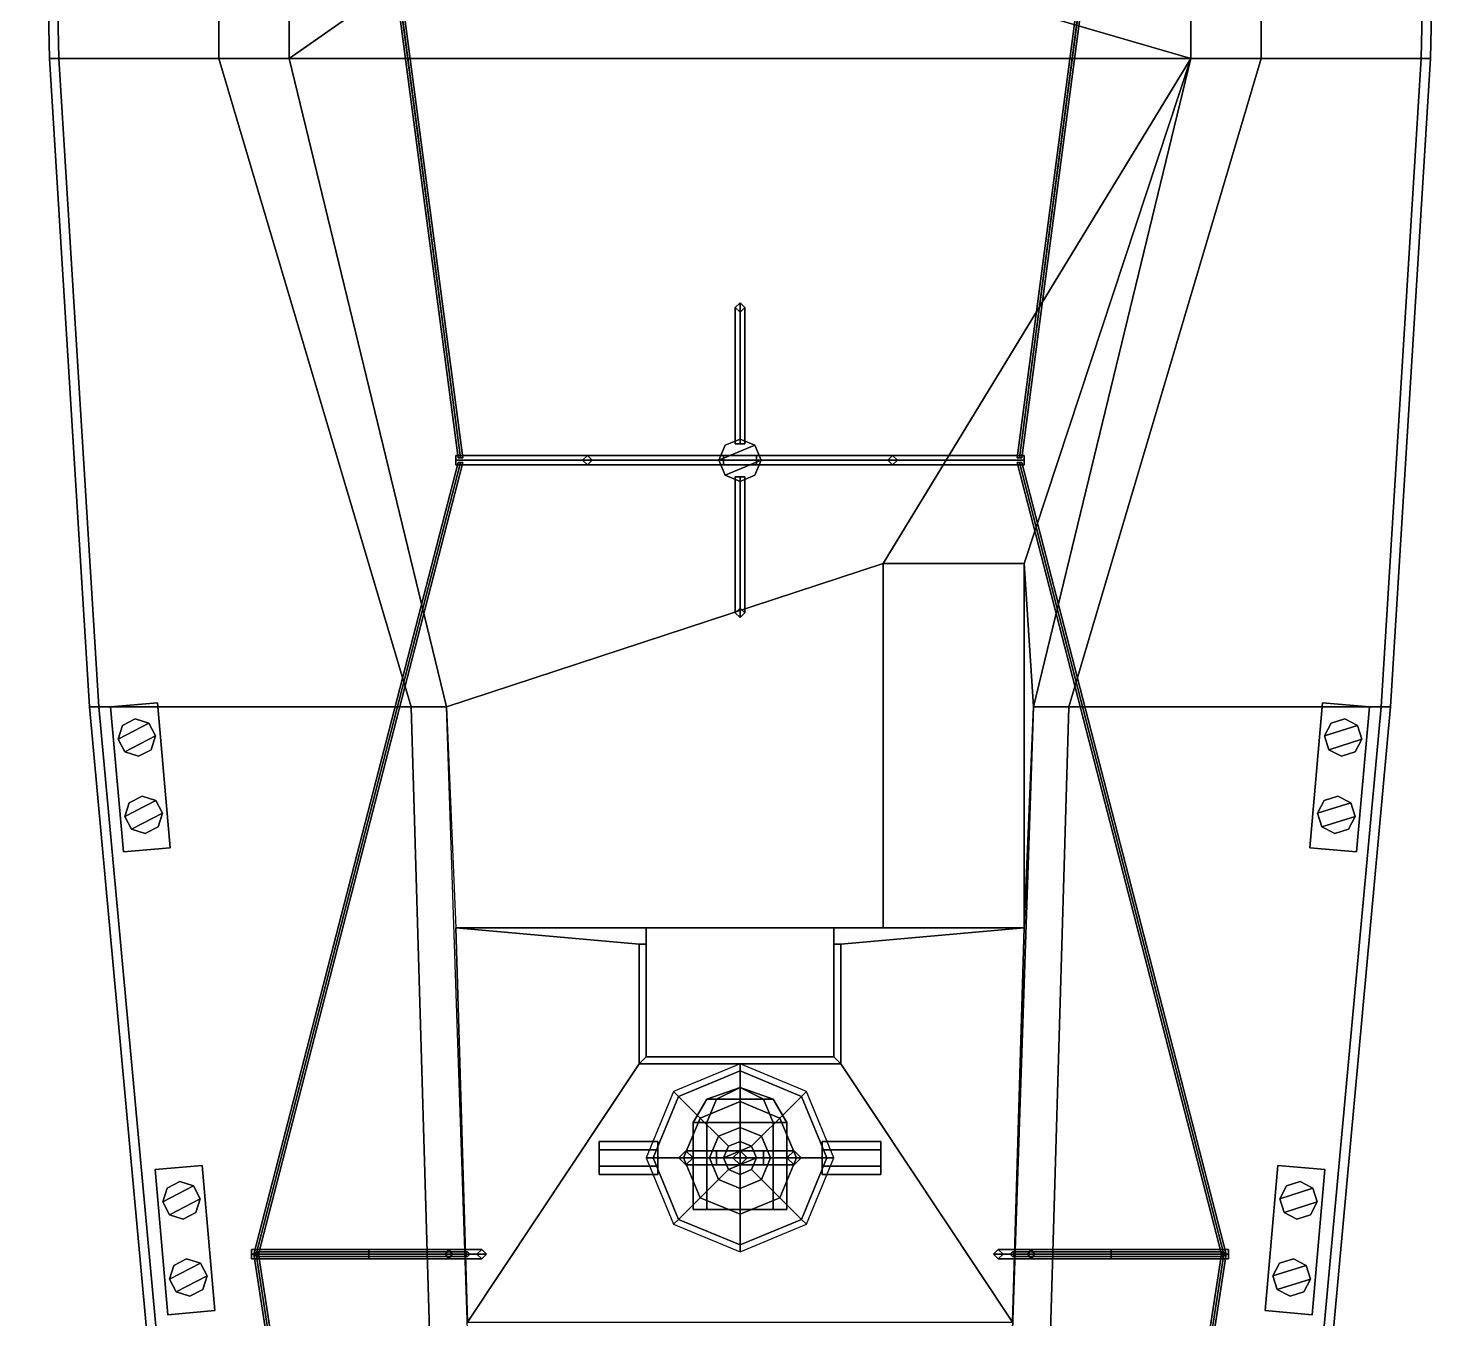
# Model space of a CAD drawing. Extents: x -3 to 3, y -23.4 to 23.2.
# Drawn here: x -3.03 to 3.03, y -9.49 to -4 of the extents above; entities that cross this region are included whole.
import ezdxf

# ---------------------------------------------------------------- set-up
doc = ezdxf.new("R2010")
doc.units = 0
doc.layers.add('BASE_43', color=7, linetype='CONTINUOUS')

msp = doc.modelspace()

# ---------------------------------------------------------------- linework, layer by layer
at = {"layer": 'BASE_43'}
for points in [[(-3.03, 0.03, 0.88), (-2.94, -4.13, 0.88), (-2.94, -4.13, 0.98), (-3.03, 0.03, 0.98)], [(-3.03, 0.03, 0.98), (-2.94, -4.13, 0.98), (-2.9, -4.13, 0.98), (-2.99, 0.03, 0.98)], [(-2.99, 0.03, 0.88), (-2.9, -4.13, 0.88), (-2.94, -4.13, 0.88), (-3.03, 0.03, 0.88)], [(-2.99, 0.03), (-2.9, -4.13), (-2.9, -4.13, 0.88), (-2.99, 0.03, 0.88)], [(-2.22, -0.35, 1), (-2.99, 0.03, 1), (-2.9, -4.13, 1), (-2.22, -4.13, 1)], [(-2.99, 0.03, 0.98), (-2.9, -4.13, 0.98), (-2.9, -4.13, 1), (-2.99, 0.03, 1)], [(2.9, -4.13, 1), (2.99, 0.03, 1), (2.22, -0.35, 1), (2.22, -4.13, 1)], [(2.99, 0.03, 0.88), (2.9, -4.13, 0.88), (2.9, -4.13), (2.99, 0.03)], [(2.99, 0.03, 1), (2.9, -4.13, 1), (2.9, -4.13, 0.98), (2.99, 0.03, 0.98)], [(3.03, 0.03, 0.88), (2.94, -4.13, 0.88), (2.9, -4.13, 0.88), (2.99, 0.03, 0.88)], [(2.99, 0.03, 0.98), (2.9, -4.13, 0.98), (2.94, -4.13, 0.98), (3.03, 0.03, 0.98)], [(3.03, 0.03, 0.98), (2.94, -4.13, 0.98), (2.94, -4.13, 0.88), (3.03, 0.03, 0.88)], [(-1.92, -0.35, 2.03), (-2.22, -0.35, 1), (-2.22, -4.13, 1), (-1.92, -4.13, 2.03)], [(-1.92, -0.35, 2.03), (-1.92, -4.13, 2.03), (-1.12, -3.57, 2.03), (-1.12, -1.7, 2.03)], [(0, -3.57, 2.03), (1.92, -4.13, 2.03), (1.92, -0.35, 2.03), (0, -1.7, 2.03)], [(2.22, -4.13, 1), (2.22, -0.35, 1), (1.92, -0.35, 2.03), (1.92, -4.13, 2.03)], [(-1.2, -5.83, 6.04), (-1.19, -5.83, 6.05), (-1.91, -0.37, 2.03), (-1.92, -0.38, 2.03)], [(-1.19, -5.83, 6.03), (-1.2, -5.83, 6.04), (-1.92, -0.38, 2.03), (-1.91, -0.39, 2.03)], [(-1.19, -5.83, 6.05), (-1.18, -5.83, 6.04), (-1.9, -0.38, 2.03), (-1.91, -0.37, 2.03)], [(-1.18, -5.83, 6.04), (-1.19, -5.83, 6.03), (-1.91, -0.39, 2.03), (-1.9, -0.38, 2.03)], [(1.18, -5.83, 6.04), (1.19, -5.83, 6.05), (1.91, -0.37, 2.03), (1.9, -0.38, 2.03)], [(1.19, -5.83, 6.03), (1.18, -5.83, 6.04), (1.9, -0.38, 2.03), (1.91, -0.39, 2.03)], [(1.19, -5.83, 6.05), (1.2, -5.83, 6.04), (1.92, -0.38, 2.03), (1.91, -0.37, 2.03)], [(1.2, -5.83, 6.04), (1.19, -5.83, 6.03), (1.91, -0.39, 2.03), (1.92, -0.38, 2.03)], [(-1.12, -3.57, 2.03), (-1.92, -4.13, 2.03), (1.92, -4.13, 2.03), (0, -3.57, 2.03)], [(-2.9, -4.13, 1), (-2.73, -6.89, 1.21), (-1.4, -6.89, 1.21), (-2.22, -4.13, 1)], [(-2.22, -4.13, 1), (-1.4, -6.89, 1.21), (-1.25, -6.89, 1.85), (-1.92, -4.13, 2.03)], [(-1.92, -4.13, 2.03), (-1.25, -6.89, 1.85), (0.61, -6.28, 1.85), (1.92, -4.13, 2.03)], [(1.21, -6.28, 1.85), (1.92, -4.13, 2.03), (1.92, -4.13, 2.03), (0.61, -6.28, 1.85)], [(1.25, -6.89, 1.85), (1.92, -4.13, 2.03), (1.92, -4.13, 2.03), (1.21, -6.28, 1.85)], [(1.25, -6.89, 1.85), (1.4, -6.89, 1.21), (2.22, -4.13, 1), (1.92, -4.13, 2.03)], [(1.4, -6.89, 1.21), (2.73, -6.89, 1.21), (2.9, -4.13, 1), (2.22, -4.13, 1)], [(0, -5.17, 1.93), (-0.02, -5.19, 1.93), (-0.02, -5.77, 2.91), (0, -5.77, 2.93)], [(-0.02, -5.19, 1.93), (0, -5.21, 1.93), (0, -5.77, 2.89), (-0.02, -5.77, 2.91)], [(0.02, -5.19, 1.93), (0, -5.17, 1.93), (0, -5.77, 2.93), (0.02, -5.77, 2.91)], [(0, -5.21, 1.93), (0.02, -5.19, 1.93), (0.02, -5.77, 2.91), (0, -5.77, 2.89)], [(0, -5.75, 6.1), (-0.0636, -5.7764, 6.1), (-0.09, -5.84, 6.1), (0.0636, -5.7764, 6.1)], [(0, -5.75, 1.9), (-0.0636, -5.7764, 1.9), (-0.0636, -5.7764, 6.1), (0, -5.75, 6.1)], [(0.0636, -5.7764, 1.9), (0, -5.75, 1.9), (0, -5.75, 6.1), (0.0636, -5.7764, 6.1)], [(-0.0636, -5.7764, 1.9), (-0.09, -5.84, 1.9), (-0.09, -5.84, 6.1), (-0.0636, -5.7764, 6.1)], [(0.0636, -5.7764, 6.1), (-0.09, -5.84, 6.1), (-0.0636, -5.9036, 6.1), (0.09, -5.84, 6.1)], [(0.09, -5.84, 1.9), (0.0636, -5.7764, 1.9), (0.0636, -5.7764, 6.1), (0.09, -5.84, 6.1)], [(-1.19, -5.85, 6.05), (-1.2, -5.85, 6.04), (-2.07, -9.22, 5.7), (-2.06, -9.22, 5.71)], [(-1.2, -5.85, 6.04), (-1.19, -5.85, 6.03), (-2.06, -9.22, 5.69), (-2.07, -9.22, 5.7)], [(-1.18, -5.85, 6.04), (-1.19, -5.85, 6.05), (-2.06, -9.22, 5.71), (-2.05, -9.22, 5.7)], [(-1.19, -5.85, 6.03), (-1.18, -5.85, 6.04), (-2.05, -9.22, 5.7), (-2.06, -9.22, 5.69)], [(1.21, -5.84, 6.06), (1.21, -5.82, 6.04), (-1.21, -5.82, 6.04), (-1.21, -5.84, 6.06)], [(1.21, -5.82, 6.04), (1.21, -5.84, 6.02), (-1.21, -5.84, 6.02), (-1.21, -5.82, 6.04)], [(-1.21, -5.84, 6.06), (-1.21, -5.82, 6.04), (-1.21, -5.84, 6.02), (-1.21, -5.86, 6.04)], [(1.21, -5.86, 6.04), (1.21, -5.84, 6.06), (-1.21, -5.84, 6.06), (-1.21, -5.86, 6.04)], [(1.21, -5.84, 6.02), (1.21, -5.86, 6.04), (-1.21, -5.86, 6.04), (-1.21, -5.84, 6.02)], [(-0.65, -5.82, 1.9), (-0.67, -5.84, 1.9), (-0.07, -5.84, 2.93), (-0.07, -5.82, 2.91)], [(-0.67, -5.84, 1.9), (-0.65, -5.86, 1.9), (-0.07, -5.86, 2.91), (-0.07, -5.84, 2.93)], [(-0.63, -5.84, 1.9), (-0.65, -5.82, 1.9), (-0.07, -5.82, 2.91), (-0.07, -5.84, 2.89)], [(-0.65, -5.86, 1.9), (-0.63, -5.84, 1.9), (-0.07, -5.84, 2.89), (-0.07, -5.86, 2.91)], [(-0.09, -5.84, 1.9), (-0.0636, -5.9036, 1.9), (-0.0636, -5.9036, 6.1), (-0.09, -5.84, 6.1)], [(0.09, -5.84, 6.1), (-0.0636, -5.9036, 6.1), (0, -5.93, 6.1), (0.0636, -5.9036, 6.1)], [(0.0636, -5.9036, 1.9), (0.09, -5.84, 1.9), (0.09, -5.84, 6.1), (0.0636, -5.9036, 6.1)], [(0.67, -5.84, 1.9), (0.65, -5.82, 1.9), (0.07, -5.82, 2.91), (0.07, -5.84, 2.93)], [(0.65, -5.82, 1.9), (0.63, -5.84, 1.9), (0.07, -5.84, 2.89), (0.07, -5.82, 2.91)], [(0.65, -5.86, 1.9), (0.67, -5.84, 1.9), (0.07, -5.84, 2.93), (0.07, -5.86, 2.91)], [(0.63, -5.84, 1.9), (0.65, -5.86, 1.9), (0.07, -5.86, 2.91), (0.07, -5.84, 2.89)], [(1.19, -5.85, 6.05), (1.18, -5.85, 6.04), (2.05, -9.22, 5.7), (2.06, -9.22, 5.71)], [(1.18, -5.85, 6.04), (1.19, -5.85, 6.03), (2.06, -9.22, 5.69), (2.05, -9.22, 5.7)], [(1.2, -5.85, 6.04), (1.19, -5.85, 6.05), (2.06, -9.22, 5.71), (2.07, -9.22, 5.7)], [(1.19, -5.85, 6.03), (1.2, -5.85, 6.04), (2.07, -9.22, 5.7), (2.06, -9.22, 5.69)], [(1.21, -5.86, 6.04), (1.21, -5.84, 6.02), (1.21, -5.82, 6.04), (1.21, -5.84, 6.06)], [(-0.0636, -5.9036, 1.9), (0, -5.93, 1.9), (0, -5.93, 6.1), (-0.0636, -5.9036, 6.1)], [(-0.02, -6.49, 1.85), (0, -6.51, 1.85), (0, -5.91, 2.93), (-0.02, -5.91, 2.91)], [(0, -6.47, 1.85), (-0.02, -6.49, 1.85), (-0.02, -5.91, 2.91), (0, -5.91, 2.89)], [(0, -5.93, 1.9), (0.0636, -5.9036, 1.9), (0.0636, -5.9036, 6.1), (0, -5.93, 6.1)], [(0, -6.51, 1.85), (0.02, -6.49, 1.85), (0.02, -5.91, 2.91), (0, -5.91, 2.93)], [(0.02, -6.49, 1.85), (0, -6.47, 1.85), (0, -5.91, 2.89), (0.02, -5.91, 2.91)], [(-1.25, -6.89, 1.85), (-1.21, -7.83, 1.85), (0.61, -7.83, 1.85), (0.61, -6.28, 1.85)], [(0.61, -6.28, 3.78), (0.61, -7.83, 3.78), (1.21, -7.83, 3.78), (1.21, -6.28, 3.78)], [(0.61, -6.28, 1.85), (0.61, -7.83, 1.85), (0.61, -7.83, 3.78), (0.61, -6.28, 3.78)], [(1.21, -6.28, 3.78), (1.21, -6.28, 1.85), (0.61, -6.28, 1.85), (0.61, -6.28, 3.78)], [(1.21, -7.83, 1.85), (1.25, -6.89, 1.85), (1.25, -6.89, 1.85), (1.21, -6.28, 1.85)], [(1.21, -7.83, 3.78), (1.21, -7.83, 1.85), (1.21, -6.28, 1.85), (1.21, -6.28, 3.78)], [(-2.77, -6.89, 0.88), (-2.48, -10.05, 0.88), (-2.48, -10.05, 0.98), (-2.77, -6.89, 0.98)], [(-2.77, -6.89, 0.98), (-2.48, -10.05, 0.98), (-2.44, -10.05, 0.98), (-2.73, -6.89, 0.98)], [(-2.73, -6.89, 0.88), (-2.44, -10.05, 0.88), (-2.48, -10.05, 0.88), (-2.77, -6.89, 0.88)], [(-2.73, -6.89), (-2.44, -10.05), (-2.44, -10.05, 0.88), (-2.73, -6.89, 0.88)], [(-1.4, -6.89, 1.21), (-2.73, -6.89, 1.21), (-2.44, -10.05, 1.21), (-1.2, -13.71, 1.21)], [(-2.73, -6.89, 0.98), (-2.44, -10.05, 0.98), (-2.44, -10.05, 1.21), (-2.73, -6.89, 1.21)], [(-2.68, -6.89, 1.34), (-2.626, -7.5076, 1.34), (-2.4267, -7.4902, 1.34), (-2.4808, -6.8726, 1.34)], [(-2.4808, -6.8726, 1.34), (-2.4808, -6.8726, 1.21), (-2.68, -6.89, 1.21), (-2.68, -6.89, 1.34)], [(-2.68, -6.89, 1.21), (-2.626, -7.5076, 1.21), (-2.626, -7.5076, 1.34), (-2.68, -6.89, 1.34)], [(-2.4267, -7.4902, 1.34), (-2.4267, -7.4902, 1.21), (-2.4808, -6.8726, 1.21), (-2.4808, -6.8726, 1.34)], [(-1.25, -6.89, 1.85), (-1.4, -6.89, 1.21), (-1.2, -13.71, 1.21), (-1.02, -13.71, 1.85)], [(1.16, -9.51, 1.85), (1.02, -13.71, 1.85), (1.25, -6.89, 1.85), (1.21, -7.83, 1.85)], [(1.2, -13.71, 1.21), (1.4, -6.89, 1.21), (1.25, -6.89, 1.85), (1.02, -13.71, 1.85)], [(2.44, -10.05, 1.21), (2.73, -6.89, 1.21), (1.4, -6.89, 1.21), (1.2, -13.71, 1.21)], [(2.4808, -6.8726, 1.21), (2.4267, -7.4902, 1.21), (2.4267, -7.4902, 1.34), (2.4808, -6.8726, 1.34)], [(2.4808, -6.8726, 1.34), (2.4267, -7.4902, 1.34), (2.626, -7.5076, 1.34), (2.68, -6.89, 1.34)], [(2.73, -6.89, 0.88), (2.44, -10.05, 0.88), (2.44, -10.05), (2.73, -6.89)], [(2.73, -6.89, 1.21), (2.44, -10.05, 1.21), (2.44, -10.05, 0.98), (2.73, -6.89, 0.98)], [(2.77, -6.89, 0.88), (2.48, -10.05, 0.88), (2.44, -10.05, 0.88), (2.73, -6.89, 0.88)], [(2.73, -6.89, 0.98), (2.44, -10.05, 0.98), (2.48, -10.05, 0.98), (2.77, -6.89, 0.98)], [(2.77, -6.89, 0.98), (2.48, -10.05, 0.98), (2.48, -10.05, 0.88), (2.77, -6.89, 0.88)], [(2.68, -6.89, 1.34), (2.68, -6.89, 1.21), (2.4808, -6.8726, 1.21), (2.4808, -6.8726, 1.34)], [(2.626, -7.5076, 1.34), (2.626, -7.5076, 1.21), (2.68, -6.89, 1.21), (2.68, -6.89, 1.34)], [(-2.5752, -6.9411, 1.53), (-2.6295, -6.9693, 1.53), (-2.6479, -7.0277, 1.53), (-2.5168, -6.9595, 1.53)], [(-2.5168, -6.9595, 1.53), (-2.6479, -7.0277, 1.53), (-2.6196, -7.082, 1.53), (-2.4885, -7.0138, 1.53)], [(-2.5752, -6.9411, 1.34), (-2.6295, -6.9693, 1.34), (-2.6295, -6.9693, 1.53), (-2.5752, -6.9411, 1.53)], [(-2.5168, -6.9595, 1.34), (-2.5752, -6.9411, 1.34), (-2.5752, -6.9411, 1.53), (-2.5168, -6.9595, 1.53)], [(-2.4885, -7.0138, 1.34), (-2.5168, -6.9595, 1.34), (-2.5168, -6.9595, 1.53), (-2.4885, -7.0138, 1.53)], [(2.5752, -6.9411, 1.53), (2.5168, -6.9595, 1.53), (2.4885, -7.0138, 1.53), (2.6295, -6.9693, 1.53)], [(2.5168, -6.9595, 1.34), (2.4885, -7.0138, 1.34), (2.4885, -7.0138, 1.53), (2.5168, -6.9595, 1.53)], [(2.5752, -6.9411, 1.34), (2.5168, -6.9595, 1.34), (2.5168, -6.9595, 1.53), (2.5752, -6.9411, 1.53)], [(2.6295, -6.9693, 1.34), (2.5752, -6.9411, 1.34), (2.5752, -6.9411, 1.53), (2.6295, -6.9693, 1.53)], [(-2.6295, -6.9693, 1.34), (-2.6479, -7.0277, 1.34), (-2.6479, -7.0277, 1.53), (-2.6295, -6.9693, 1.53)], [(-2.6479, -7.0277, 1.34), (-2.6196, -7.082, 1.34), (-2.6196, -7.082, 1.53), (-2.6479, -7.0277, 1.53)], [(-2.4885, -7.0138, 1.53), (-2.6196, -7.082, 1.53), (-2.5612, -7.1004, 1.53), (-2.5069, -7.0722, 1.53)], [(-2.5069, -7.0722, 1.34), (-2.4885, -7.0138, 1.34), (-2.4885, -7.0138, 1.53), (-2.5069, -7.0722, 1.53)], [(2.6295, -6.9693, 1.53), (2.4885, -7.0138, 1.53), (2.5069, -7.0722, 1.53), (2.6479, -7.0277, 1.53)], [(2.4885, -7.0138, 1.34), (2.5069, -7.0722, 1.34), (2.5069, -7.0722, 1.53), (2.4885, -7.0138, 1.53)], [(2.6479, -7.0277, 1.53), (2.5069, -7.0722, 1.53), (2.5612, -7.1004, 1.53), (2.6196, -7.082, 1.53)], [(2.6196, -7.082, 1.34), (2.6479, -7.0277, 1.34), (2.6479, -7.0277, 1.53), (2.6196, -7.082, 1.53)], [(2.6479, -7.0277, 1.34), (2.6295, -6.9693, 1.34), (2.6295, -6.9693, 1.53), (2.6479, -7.0277, 1.53)], [(-2.6196, -7.082, 1.34), (-2.5612, -7.1004, 1.34), (-2.5612, -7.1004, 1.53), (-2.6196, -7.082, 1.53)], [(-2.5612, -7.1004, 1.34), (-2.5069, -7.0722, 1.34), (-2.5069, -7.0722, 1.53), (-2.5612, -7.1004, 1.53)], [(2.5069, -7.0722, 1.34), (2.5612, -7.1004, 1.34), (2.5612, -7.1004, 1.53), (2.5069, -7.0722, 1.53)], [(2.5612, -7.1004, 1.34), (2.6196, -7.082, 1.34), (2.6196, -7.082, 1.53), (2.5612, -7.1004, 1.53)], [(-2.5464, -7.2698, 1.53), (-2.6007, -7.2981, 1.53), (-2.6191, -7.3565, 1.53), (-2.488, -7.2882, 1.53)], [(-2.5464, -7.2698, 1.34), (-2.6007, -7.2981, 1.34), (-2.6007, -7.2981, 1.53), (-2.5464, -7.2698, 1.53)], [(-2.488, -7.2882, 1.34), (-2.5464, -7.2698, 1.34), (-2.5464, -7.2698, 1.53), (-2.488, -7.2882, 1.53)], [(2.5464, -7.2698, 1.53), (2.488, -7.2882, 1.53), (2.4597, -7.3425, 1.53), (2.6007, -7.2981, 1.53)], [(2.5464, -7.2698, 1.34), (2.488, -7.2882, 1.34), (2.488, -7.2882, 1.53), (2.5464, -7.2698, 1.53)], [(2.6007, -7.2981, 1.34), (2.5464, -7.2698, 1.34), (2.5464, -7.2698, 1.53), (2.6007, -7.2981, 1.53)], [(-2.488, -7.2882, 1.53), (-2.6191, -7.3565, 1.53), (-2.5908, -7.4108, 1.53), (-2.4597, -7.3425, 1.53)], [(-2.6007, -7.2981, 1.34), (-2.6191, -7.3565, 1.34), (-2.6191, -7.3565, 1.53), (-2.6007, -7.2981, 1.53)], [(-2.4597, -7.3425, 1.34), (-2.488, -7.2882, 1.34), (-2.488, -7.2882, 1.53), (-2.4597, -7.3425, 1.53)], [(2.488, -7.2882, 1.34), (2.4597, -7.3425, 1.34), (2.4597, -7.3425, 1.53), (2.488, -7.2882, 1.53)], [(2.6007, -7.2981, 1.53), (2.4597, -7.3425, 1.53), (2.4781, -7.4009, 1.53), (2.6191, -7.3565, 1.53)], [(2.6191, -7.3565, 1.34), (2.6007, -7.2981, 1.34), (2.6007, -7.2981, 1.53), (2.6191, -7.3565, 1.53)], [(-2.6191, -7.3565, 1.34), (-2.5908, -7.4108, 1.34), (-2.5908, -7.4108, 1.53), (-2.6191, -7.3565, 1.53)], [(-2.4597, -7.3425, 1.53), (-2.5908, -7.4108, 1.53), (-2.5324, -7.4292, 1.53), (-2.4781, -7.4009, 1.53)], [(-2.4781, -7.4009, 1.34), (-2.4597, -7.3425, 1.34), (-2.4597, -7.3425, 1.53), (-2.4781, -7.4009, 1.53)], [(2.4597, -7.3425, 1.34), (2.4781, -7.4009, 1.34), (2.4781, -7.4009, 1.53), (2.4597, -7.3425, 1.53)], [(2.6191, -7.3565, 1.53), (2.4781, -7.4009, 1.53), (2.5324, -7.4292, 1.53), (2.5908, -7.4108, 1.53)], [(2.5908, -7.4108, 1.34), (2.6191, -7.3565, 1.34), (2.6191, -7.3565, 1.53), (2.5908, -7.4108, 1.53)], [(-2.5908, -7.4108, 1.34), (-2.5324, -7.4292, 1.34), (-2.5324, -7.4292, 1.53), (-2.5908, -7.4108, 1.53)], [(-2.5324, -7.4292, 1.34), (-2.4781, -7.4009, 1.34), (-2.4781, -7.4009, 1.53), (-2.5324, -7.4292, 1.53)], [(2.4781, -7.4009, 1.34), (2.5324, -7.4292, 1.34), (2.5324, -7.4292, 1.53), (2.4781, -7.4009, 1.53)], [(2.5324, -7.4292, 1.34), (2.5908, -7.4108, 1.34), (2.5908, -7.4108, 1.53), (2.5324, -7.4292, 1.53)], [(-2.626, -7.5076, 1.34), (-2.626, -7.5076, 1.21), (-2.4267, -7.4902, 1.21), (-2.4267, -7.4902, 1.34)], [(2.4267, -7.4902, 1.34), (2.4267, -7.4902, 1.21), (2.626, -7.5076, 1.21), (2.626, -7.5076, 1.34)], [(-0.4, -7.83, 3.97), (-0.4, -7.83, 2.77), (-1.21, -7.83, 1.85), (-1.21, -7.83, 3.97)], [(0.4, -7.83, 2.77), (0.61, -7.83, 1.85), (-1.21, -7.83, 1.85), (-0.4, -7.83, 2.77)], [(-1.21, -7.83, 1.85), (-1.16, -9.51, 1.85), (-1.16, -9.51, 3.97), (-1.21, -7.83, 3.97)], [(-0.4, -7.9, 3.97), (-0.4, -7.83, 3.97), (-1.21, -7.83, 3.97), (-0.43, -7.9, 3.97)], [(-1.21, -7.83, 3.97), (-1.16, -9.51, 3.97), (-0.43, -8.41, 3.97), (-0.43, -7.9, 3.97)], [(-0.4, -8.38, 3.97), (-0.4, -8.38, 2.77), (-0.4, -7.83, 2.77), (-0.4, -7.83, 3.97)], [(0.4, -8.38, 2.77), (0.4, -7.83, 2.77), (-0.4, -7.83, 2.77), (-0.4, -8.38, 2.77)], [(0.61, -7.83, 1.85), (0.4, -7.83, 2.77), (0.4, -7.83, 3.97), (0.61, -7.83, 3.78)], [(0.4, -7.83, 2.77), (0.4, -8.38, 2.77), (0.4, -8.38, 3.97), (0.4, -7.83, 3.97)], [(0.61, -7.83, 3.78), (0.4, -7.83, 3.97), (1.21, -7.83, 3.97), (1.21, -7.83, 3.78)], [(0.43, -7.9, 3.97), (1.21, -7.83, 3.97), (0.4, -7.83, 3.97), (0.4, -7.9, 3.97)], [(0.43, -8.41, 3.97), (1.16, -9.51, 3.97), (1.21, -7.83, 3.97), (0.43, -7.9, 3.97)], [(1.16, -9.51, 3.97), (1.16, -9.51, 1.85), (1.21, -7.83, 1.85), (1.21, -7.83, 3.97)], [(-0.43, -7.9, 3.97), (-0.43, -8.41, 3.97), (-0.43, -8.41, 4.27), (-0.43, -7.9, 4.27)], [(-0.4, -7.9, 4.27), (-0.4, -7.9, 3.97), (-0.43, -7.9, 3.97), (-0.43, -7.9, 4.27)], [(-0.43, -7.9, 4.27), (-0.43, -8.41, 4.27), (-0.4, -8.38, 4.27), (-0.4, -7.9, 4.27)], [(0.43, -7.9, 4.27), (0.43, -7.9, 3.97), (0.4, -7.9, 3.97), (0.4, -7.9, 4.27)], [(0.4, -7.9, 4.27), (0.4, -8.38, 4.27), (0.43, -8.41, 4.27), (0.43, -7.9, 4.27)], [(0.43, -8.41, 4.27), (0.43, -8.41, 3.97), (0.43, -7.9, 3.97), (0.43, -7.9, 4.27)], [(-0.43, -8.41, 3.97), (-1.16, -9.51, 3.97), (1.16, -9.51, 3.97), (0.43, -8.41, 3.97)], [(-0.43, -8.41, 4.27), (0.43, -8.41, 4.27), (0.4, -8.38, 4.27), (-0.4, -8.38, 4.27)], [(-0.43, -8.41, 3.97), (0.43, -8.41, 3.97), (0.43, -8.41, 4.27), (-0.43, -8.41, 4.27)], [(0.4, -8.38, 4.27), (0.4, -8.38, 2.77), (-0.4, -8.38, 2.77), (-0.4, -8.38, 4.27)], [(0, -8.41, 3.97), (-0.2828, -8.5272, 3.97), (-0.2616, -8.5484, 4.3), (0, -8.44, 4.3)], [(0.2828, -8.5272, 3.97), (0, -8.41, 3.97), (0, -8.44, 4.3), (0.2616, -8.5484, 4.3)], [(0, -8.44, 4.3), (-0.2616, -8.5484, 4.3), (-0.1697, -8.6403, 4.66), (0, -8.57, 4.66)], [(0.2616, -8.5484, 4.3), (0, -8.44, 4.3), (0, -8.57, 4.66), (0.1697, -8.6403, 4.66)], [(-0.2828, -8.5272, 3.97), (-0.4, -8.81, 3.97), (-0.37, -8.81, 4.3), (-0.2616, -8.5484, 4.3)], [(0, -8.51, 5.44), (-0.1, -8.56, 5.34), (-0.1414, -8.56, 5.44), (0, -8.51, 5.44)], [(0, -8.51, 5.44), (-0.1414, -8.56, 5.44), (-0.1, -8.56, 5.54), (0, -8.51, 5.44)], [(0, -8.51, 5.44), (0, -8.56, 5.2986), (-0.1, -8.56, 5.34), (0, -8.51, 5.44)], [(0, -8.51, 5.44), (-0.1, -8.56, 5.54), (0, -8.56, 5.5814), (0, -8.51, 5.44)], [(0, -8.51, 5.44), (0.1, -8.56, 5.34), (0, -8.56, 5.2986), (0, -8.51, 5.44)], [(0, -8.51, 5.44), (0.1414, -8.56, 5.44), (0.1, -8.56, 5.34), (0, -8.51, 5.44)], [(0, -8.51, 5.44), (0.1, -8.56, 5.54), (0.1414, -8.56, 5.44), (0, -8.51, 5.44)], [(0, -8.51, 5.44), (0, -8.56, 5.5814), (0.1, -8.56, 5.54), (0, -8.51, 5.44)], [(0.4, -8.81, 3.97), (0.2828, -8.5272, 3.97), (0.2616, -8.5484, 4.3), (0.37, -8.81, 4.3)], [(-0.2616, -8.5484, 4.3), (-0.37, -8.81, 4.3), (-0.24, -8.81, 4.66), (-0.1697, -8.6403, 4.66)], [(-0.1, -8.56, 5.34), (-0.1414, -8.66, 5.2986), (-0.2, -8.66, 5.44), (-0.1414, -8.56, 5.44)], [(-0.1414, -8.56, 5.44), (-0.2, -8.66, 5.44), (-0.1414, -8.66, 5.5814), (-0.1, -8.56, 5.54)], [(0, -8.57, 4.66), (-0.1697, -8.6403, 4.66), (-0.0919, -8.7181, 4.66), (0, -8.68, 4.66)], [(0, -8.56, 5.2986), (0, -8.66, 5.24), (-0.1414, -8.66, 5.2986), (-0.1, -8.56, 5.34)], [(-0.1, -8.56, 5.54), (-0.1414, -8.66, 5.5814), (0, -8.66, 5.64), (0, -8.56, 5.5814)], [(0.1, -8.56, 5.34), (0.1414, -8.66, 5.2986), (0, -8.66, 5.24), (0, -8.56, 5.2986)], [(0, -8.56, 5.5814), (0, -8.66, 5.64), (0.1414, -8.66, 5.5814), (0.1, -8.56, 5.54)], [(0.1697, -8.6403, 4.66), (0, -8.57, 4.66), (0, -8.68, 4.66), (0.0919, -8.7181, 4.66)], [(0.1414, -8.56, 5.44), (0.2, -8.66, 5.44), (0.1414, -8.66, 5.2986), (0.1, -8.56, 5.34)], [(0.1, -8.56, 5.54), (0.1414, -8.66, 5.5814), (0.2, -8.66, 5.44), (0.1414, -8.56, 5.44)], [(0.37, -8.81, 4.3), (0.2616, -8.5484, 4.3), (0.1697, -8.6403, 4.66), (0.24, -8.81, 4.66)], [(-0.1697, -8.6403, 4.66), (-0.24, -8.81, 4.66), (-0.13, -8.81, 4.66), (-0.0919, -8.7181, 4.66)], [(-0.2, -8.66, 5.44), (-0.1414, -8.66, 5.2986), (-0.1414, -9.03, 5.2986), (-0.2, -9.03, 5.44)], [(-0.1414, -8.66, 5.5814), (-0.2, -8.66, 5.44), (-0.2, -9.03, 5.44), (-0.1414, -9.03, 5.5814)], [(-0.1414, -8.66, 5.2986), (0, -8.66, 5.24), (0, -9.03, 5.24), (-0.1414, -9.03, 5.2986)], [(0, -8.66, 5.64), (-0.1414, -8.66, 5.5814), (-0.1414, -9.03, 5.5814), (0, -9.03, 5.64)], [(0, -8.66, 5.24), (0.1414, -8.66, 5.2986), (0.1414, -9.03, 5.2986), (0, -9.03, 5.24)], [(0.1414, -8.66, 5.5814), (0, -8.66, 5.64), (0, -9.03, 5.64), (0.1414, -9.03, 5.5814)], [(0.24, -8.81, 4.66), (0.1697, -8.6403, 4.66), (0.0919, -8.7181, 4.66), (0.13, -8.81, 4.66)], [(0.1414, -8.66, 5.2986), (0.2, -8.66, 5.44), (0.2, -9.03, 5.44), (0.1414, -9.03, 5.2986)], [(0.2, -8.66, 5.44), (0.1414, -8.66, 5.5814), (0.1414, -9.03, 5.5814), (0.2, -9.03, 5.44)], [(-0.0919, -8.7181, 4.66), (-0.13, -8.81, 4.66), (-0.13, -8.81, 4.81), (-0.0919, -8.7181, 4.81)], [(-0.0919, -8.7181, 4.81), (-0.13, -8.81, 4.81), (-0.07, -8.81, 4.88), (-0.0495, -8.7605, 4.88)], [(0, -8.68, 4.66), (-0.0919, -8.7181, 4.66), (-0.0919, -8.7181, 4.81), (0, -8.68, 4.81)], [(0, -8.68, 4.81), (-0.0919, -8.7181, 4.81), (-0.0495, -8.7605, 4.88), (0, -8.74, 4.88)], [(0.0919, -8.7181, 4.66), (0, -8.68, 4.66), (0, -8.68, 4.81), (0.0919, -8.7181, 4.81)], [(0.0919, -8.7181, 4.81), (0, -8.68, 4.81), (0, -8.74, 4.88), (0.0495, -8.7605, 4.88)], [(0.13, -8.81, 4.81), (0.0919, -8.7181, 4.81), (0.0495, -8.7605, 4.88), (0.07, -8.81, 4.88)], [(0.13, -8.81, 4.66), (0.0919, -8.7181, 4.66), (0.0919, -8.7181, 4.81), (0.13, -8.81, 4.81)], [(-0.6, -8.88, 4.19), (-0.6, -8.74, 4.19), (-0.6, -8.775, 4.1294), (-0.6, -8.845, 4.1294)], [(-0.6, -8.845, 4.2506), (-0.6, -8.775, 4.2506), (-0.6, -8.74, 4.19), (-0.6, -8.88, 4.19)], [(-0.35, -8.74, 4.19), (-0.35, -8.775, 4.1294), (-0.6, -8.775, 4.1294), (-0.6, -8.74, 4.19)], [(-0.35, -8.775, 4.2506), (-0.35, -8.74, 4.19), (-0.6, -8.74, 4.19), (-0.6, -8.775, 4.2506)], [(-0.35, -8.775, 4.1294), (-0.35, -8.845, 4.1294), (-0.6, -8.845, 4.1294), (-0.6, -8.775, 4.1294)], [(-0.35, -8.845, 4.2506), (-0.35, -8.775, 4.2506), (-0.6, -8.775, 4.2506), (-0.6, -8.845, 4.2506)], [(-0.23, -8.78, 5.49), (-0.26, -8.81, 5.49), (-0.23, -8.84, 5.49), (-0.2, -8.81, 5.49)], [(-0.23, -8.78, 5.27), (-0.26, -8.81, 5.27), (-0.26, -8.81, 5.49), (-0.23, -8.78, 5.49)], [(-0.26, -8.81, 5.27), (-0.23, -8.78, 5.27), (-0.1, -8.78, 5.1), (-0.1, -8.81, 5.07)], [(-0.2, -8.81, 5.27), (-0.23, -8.78, 5.27), (-0.23, -8.78, 5.49), (-0.2, -8.81, 5.49)], [(-0.23, -8.78, 5.27), (-0.2, -8.81, 5.27), (-0.1, -8.81, 5.13), (-0.1, -8.78, 5.1)], [(0.1, -8.78, 5.1), (0.1, -8.81, 5.07), (-0.1, -8.81, 5.07), (-0.1, -8.78, 5.1)], [(0.1, -8.81, 5.13), (0.1, -8.78, 5.1), (-0.1, -8.78, 5.1), (-0.1, -8.81, 5.13)], [(0, -8.74, 4.88), (-0.0495, -8.7605, 4.88), (-0.07, -8.81, 4.88), (0.0495, -8.7605, 4.88)], [(0.0495, -8.7605, 4.88), (-0.07, -8.81, 4.88), (-0.0495, -8.8595, 4.88), (0.07, -8.81, 4.88)], [(0, -8.78, 4.88), (-0.03, -8.81, 4.88), (-0.03, -8.81, 5.07), (0, -8.78, 5.1)], [(0.03, -8.81, 4.88), (0, -8.78, 4.88), (0, -8.78, 5.1), (0.03, -8.81, 5.07)], [(0.23, -8.78, 5.27), (0.26, -8.81, 5.27), (0.1, -8.81, 5.07), (0.1, -8.78, 5.1)], [(0.2, -8.81, 5.27), (0.23, -8.78, 5.27), (0.1, -8.78, 5.1), (0.1, -8.81, 5.13)], [(0.23, -8.78, 5.49), (0.2, -8.81, 5.49), (0.23, -8.84, 5.49), (0.26, -8.81, 5.49)], [(0.23, -8.78, 5.27), (0.2, -8.81, 5.27), (0.2, -8.81, 5.49), (0.23, -8.78, 5.49)], [(0.26, -8.81, 5.27), (0.23, -8.78, 5.27), (0.23, -8.78, 5.49), (0.26, -8.81, 5.49)], [(0.35, -8.74, 4.19), (0.35, -8.775, 4.2506), (0.6, -8.775, 4.2506), (0.6, -8.74, 4.19)], [(0.35, -8.775, 4.1294), (0.35, -8.74, 4.19), (0.6, -8.74, 4.19), (0.6, -8.775, 4.1294)], [(0.35, -8.775, 4.2506), (0.35, -8.845, 4.2506), (0.6, -8.845, 4.2506), (0.6, -8.775, 4.2506)], [(0.35, -8.845, 4.1294), (0.35, -8.775, 4.1294), (0.6, -8.775, 4.1294), (0.6, -8.845, 4.1294)], [(0.6, -8.775, 4.2506), (0.6, -8.845, 4.2506), (0.6, -8.88, 4.19), (0.6, -8.74, 4.19)], [(0.6, -8.74, 4.19), (0.6, -8.88, 4.19), (0.6, -8.845, 4.1294), (0.6, -8.775, 4.1294)], [(-2.49, -8.86, 1.34), (-2.436, -9.4776, 1.34), (-2.2367, -9.4602, 1.34), (-2.2908, -8.8426, 1.34)], [(-2.2908, -8.8426, 1.34), (-2.2908, -8.8426, 1.21), (-2.49, -8.86, 1.21), (-2.49, -8.86, 1.34)], [(-2.2367, -9.4602, 1.34), (-2.2367, -9.4602, 1.21), (-2.2908, -8.8426, 1.21), (-2.2908, -8.8426, 1.34)], [(-0.35, -8.845, 4.1294), (-0.35, -8.88, 4.19), (-0.6, -8.88, 4.19), (-0.6, -8.845, 4.1294)], [(-0.35, -8.88, 4.19), (-0.35, -8.845, 4.2506), (-0.6, -8.845, 4.2506), (-0.6, -8.88, 4.19)], [(-0.4, -8.81, 3.97), (-0.2828, -9.0928, 3.97), (-0.2616, -9.0716, 4.3), (-0.37, -8.81, 4.3)], [(-0.37, -8.81, 4.3), (-0.2616, -9.0716, 4.3), (-0.1697, -8.9797, 4.66), (-0.24, -8.81, 4.66)], [(-0.26, -8.81, 5.27), (-0.23, -8.84, 5.27), (-0.23, -8.84, 5.49), (-0.26, -8.81, 5.49)], [(-0.23, -8.84, 5.27), (-0.26, -8.81, 5.27), (-0.1, -8.81, 5.07), (-0.1, -8.84, 5.1)], [(-0.24, -8.81, 4.66), (-0.1697, -8.9797, 4.66), (-0.0919, -8.9019, 4.66), (-0.13, -8.81, 4.66)], [(-0.23, -8.84, 5.27), (-0.2, -8.81, 5.27), (-0.2, -8.81, 5.49), (-0.23, -8.84, 5.49)], [(-0.2, -8.81, 5.27), (-0.23, -8.84, 5.27), (-0.1, -8.84, 5.1), (-0.1, -8.81, 5.13)], [(-0.13, -8.81, 4.66), (-0.0919, -8.9019, 4.66), (-0.0919, -8.9019, 4.81), (-0.13, -8.81, 4.81)], [(-0.13, -8.81, 4.81), (-0.0919, -8.9019, 4.81), (-0.0495, -8.8595, 4.88), (-0.07, -8.81, 4.88)], [(0.1, -8.84, 5.1), (0.1, -8.81, 5.13), (-0.1, -8.81, 5.13), (-0.1, -8.84, 5.1)], [(0.1, -8.81, 5.07), (0.1, -8.84, 5.1), (-0.1, -8.84, 5.1), (-0.1, -8.81, 5.07)], [(0.07, -8.81, 4.88), (-0.0495, -8.8595, 4.88), (0, -8.88, 4.88), (0.0495, -8.8595, 4.88)], [(-0.03, -8.81, 4.88), (0, -8.84, 4.88), (0, -8.84, 5.1), (-0.03, -8.81, 5.07)], [(0, -8.84, 4.88), (0.03, -8.81, 4.88), (0.03, -8.81, 5.07), (0, -8.84, 5.1)], [(0.0919, -8.9019, 4.81), (0.13, -8.81, 4.81), (0.07, -8.81, 4.88), (0.0495, -8.8595, 4.88)], [(0.1697, -8.9797, 4.66), (0.24, -8.81, 4.66), (0.13, -8.81, 4.66), (0.0919, -8.9019, 4.66)], [(0.0919, -8.9019, 4.66), (0.13, -8.81, 4.66), (0.13, -8.81, 4.81), (0.0919, -8.9019, 4.81)], [(0.23, -8.84, 5.27), (0.2, -8.81, 5.27), (0.1, -8.81, 5.13), (0.1, -8.84, 5.1)], [(0.26, -8.81, 5.27), (0.23, -8.84, 5.27), (0.1, -8.84, 5.1), (0.1, -8.81, 5.07)], [(0.2616, -9.0716, 4.3), (0.37, -8.81, 4.3), (0.24, -8.81, 4.66), (0.1697, -8.9797, 4.66)], [(0.2, -8.81, 5.27), (0.23, -8.84, 5.27), (0.23, -8.84, 5.49), (0.2, -8.81, 5.49)], [(0.23, -8.84, 5.27), (0.26, -8.81, 5.27), (0.26, -8.81, 5.49), (0.23, -8.84, 5.49)], [(0.2828, -9.0928, 3.97), (0.4, -8.81, 3.97), (0.37, -8.81, 4.3), (0.2616, -9.0716, 4.3)], [(0.35, -8.845, 4.2506), (0.35, -8.88, 4.19), (0.6, -8.88, 4.19), (0.6, -8.845, 4.2506)], [(0.35, -8.88, 4.19), (0.35, -8.845, 4.1294), (0.6, -8.845, 4.1294), (0.6, -8.88, 4.19)], [(2.2908, -8.8426, 1.21), (2.2367, -9.4602, 1.21), (2.2367, -9.4602, 1.34), (2.2908, -8.8426, 1.34)], [(2.2908, -8.8426, 1.34), (2.2367, -9.4602, 1.34), (2.436, -9.4776, 1.34), (2.49, -8.86, 1.34)], [(2.49, -8.86, 1.34), (2.49, -8.86, 1.21), (2.2908, -8.8426, 1.21), (2.2908, -8.8426, 1.34)], [(-2.49, -8.86, 1.21), (-2.436, -9.4776, 1.21), (-2.436, -9.4776, 1.34), (-2.49, -8.86, 1.34)], [(-0.1697, -8.9797, 4.66), (0, -9.05, 4.66), (0, -8.94, 4.66), (-0.0919, -8.9019, 4.66)], [(-0.0919, -8.9019, 4.81), (0, -8.94, 4.81), (0, -8.88, 4.88), (-0.0495, -8.8595, 4.88)], [(-0.0919, -8.9019, 4.66), (0, -8.94, 4.66), (0, -8.94, 4.81), (-0.0919, -8.9019, 4.81)], [(0, -8.94, 4.81), (0.0919, -8.9019, 4.81), (0.0495, -8.8595, 4.88), (0, -8.88, 4.88)], [(0, -9.05, 4.66), (0.1697, -8.9797, 4.66), (0.0919, -8.9019, 4.66), (0, -8.94, 4.66)], [(0, -8.94, 4.66), (0.0919, -8.9019, 4.66), (0.0919, -8.9019, 4.81), (0, -8.94, 4.81)], [(2.436, -9.4776, 1.34), (2.436, -9.4776, 1.21), (2.49, -8.86, 1.21), (2.49, -8.86, 1.34)], [(-2.3852, -8.9111, 1.53), (-2.4395, -8.9393, 1.53), (-2.4579, -8.9977, 1.53), (-2.3268, -8.9295, 1.53)], [(-2.3268, -8.9295, 1.53), (-2.4579, -8.9977, 1.53), (-2.4296, -9.052, 1.53), (-2.2985, -8.9838, 1.53)], [(-2.4395, -8.9393, 1.34), (-2.4579, -8.9977, 1.34), (-2.4579, -8.9977, 1.53), (-2.4395, -8.9393, 1.53)], [(-2.3852, -8.9111, 1.34), (-2.4395, -8.9393, 1.34), (-2.4395, -8.9393, 1.53), (-2.3852, -8.9111, 1.53)], [(-2.3268, -8.9295, 1.34), (-2.3852, -8.9111, 1.34), (-2.3852, -8.9111, 1.53), (-2.3268, -8.9295, 1.53)], [(-2.2985, -8.9838, 1.34), (-2.3268, -8.9295, 1.34), (-2.3268, -8.9295, 1.53), (-2.2985, -8.9838, 1.53)], [(2.3852, -8.9111, 1.53), (2.3268, -8.9295, 1.53), (2.2985, -8.9838, 1.53), (2.4395, -8.9393, 1.53)], [(2.3268, -8.9295, 1.34), (2.2985, -8.9838, 1.34), (2.2985, -8.9838, 1.53), (2.3268, -8.9295, 1.53)], [(2.4395, -8.9393, 1.53), (2.2985, -8.9838, 1.53), (2.3169, -9.0422, 1.53), (2.4579, -8.9977, 1.53)], [(2.3852, -8.9111, 1.34), (2.3268, -8.9295, 1.34), (2.3268, -8.9295, 1.53), (2.3852, -8.9111, 1.53)], [(2.4395, -8.9393, 1.34), (2.3852, -8.9111, 1.34), (2.3852, -8.9111, 1.53), (2.4395, -8.9393, 1.53)], [(2.4579, -8.9977, 1.34), (2.4395, -8.9393, 1.34), (2.4395, -8.9393, 1.53), (2.4579, -8.9977, 1.53)], [(-2.4579, -8.9977, 1.34), (-2.4296, -9.052, 1.34), (-2.4296, -9.052, 1.53), (-2.4579, -8.9977, 1.53)], [(-2.2985, -8.9838, 1.53), (-2.4296, -9.052, 1.53), (-2.3712, -9.0704, 1.53), (-2.3169, -9.0422, 1.53)], [(-2.3169, -9.0422, 1.34), (-2.2985, -8.9838, 1.34), (-2.2985, -8.9838, 1.53), (-2.3169, -9.0422, 1.53)], [(-0.2616, -9.0716, 4.3), (0, -9.18, 4.3), (0, -9.05, 4.66), (-0.1697, -8.9797, 4.66)], [(0, -9.18, 4.3), (0.2616, -9.0716, 4.3), (0.1697, -8.9797, 4.66), (0, -9.05, 4.66)], [(2.2985, -8.9838, 1.34), (2.3169, -9.0422, 1.34), (2.3169, -9.0422, 1.53), (2.2985, -8.9838, 1.53)], [(2.4579, -8.9977, 1.53), (2.3169, -9.0422, 1.53), (2.3712, -9.0704, 1.53), (2.4296, -9.052, 1.53)], [(2.4296, -9.052, 1.34), (2.4579, -8.9977, 1.34), (2.4579, -8.9977, 1.53), (2.4296, -9.052, 1.53)], [(-2.4296, -9.052, 1.34), (-2.3712, -9.0704, 1.34), (-2.3712, -9.0704, 1.53), (-2.4296, -9.052, 1.53)], [(-2.3712, -9.0704, 1.34), (-2.3169, -9.0422, 1.34), (-2.3169, -9.0422, 1.53), (-2.3712, -9.0704, 1.53)], [(-0.2828, -9.0928, 3.97), (0, -9.21, 3.97), (0, -9.18, 4.3), (-0.2616, -9.0716, 4.3)], [(0.1414, -9.03, 5.5814), (-0.2, -9.03, 5.44), (-0.1414, -9.03, 5.2986), (0.2, -9.03, 5.44)], [(0, -9.03, 5.64), (-0.1414, -9.03, 5.5814), (-0.2, -9.03, 5.44), (0.1414, -9.03, 5.5814)], [(0.2, -9.03, 5.44), (-0.1414, -9.03, 5.2986), (0, -9.03, 5.24), (0.1414, -9.03, 5.2986)], [(0, -9.21, 3.97), (0.2828, -9.0928, 3.97), (0.2616, -9.0716, 4.3), (0, -9.18, 4.3)], [(2.3169, -9.0422, 1.34), (2.3712, -9.0704, 1.34), (2.3712, -9.0704, 1.53), (2.3169, -9.0422, 1.53)], [(2.3712, -9.0704, 1.34), (2.4296, -9.052, 1.34), (2.4296, -9.052, 1.53), (2.3712, -9.0704, 1.53)], [(-2.08, -9.2, 5.7), (-2.08, -9.22, 5.72), (-1.58, -9.22, 5.72), (-1.58, -9.2, 5.7)], [(-2.08, -9.22, 5.68), (-2.08, -9.2, 5.7), (-1.58, -9.2, 5.7), (-1.58, -9.22, 5.68)], [(-2.08, -9.2, 5.7), (-2.08, -9.22, 5.68), (-2.08, -9.24, 5.7), (-2.08, -9.22, 5.72)], [(-1.16, -9.21, 3.97), (-1.17, -9.22, 3.97), (-2.07, -9.22, 5.7), (-2.06, -9.21, 5.7)], [(-1.15, -9.22, 3.97), (-1.16, -9.21, 3.97), (-2.06, -9.21, 5.7), (-2.05, -9.22, 5.7)], [(-1.2264, -9.22, 5.5736), (-1.2406, -9.2, 5.5594), (-1.58, -9.2, 5.7), (-1.58, -9.22, 5.72)], [(-1.2406, -9.2, 5.5594), (-1.2547, -9.22, 5.5453), (-1.58, -9.22, 5.68), (-1.58, -9.2, 5.7)], [(-1.1, -9.2, 5.22), (-1.12, -9.22, 5.22), (-1.2547, -9.22, 5.5453), (-1.2406, -9.2, 5.5594)], [(-1.08, -9.22, 5.22), (-1.1, -9.2, 5.22), (-1.2406, -9.2, 5.5594), (-1.2264, -9.22, 5.5736)], [(-1.12, -9.22, 5.22), (-1.1, -9.2, 5.22), (-1.1, -9.2, 3.97), (-1.12, -9.22, 3.97)], [(-1.1, -9.2, 5.22), (-1.08, -9.22, 5.22), (-1.08, -9.22, 3.97), (-1.1, -9.2, 3.97)], [(1.1, -9.2, 5.22), (1.08, -9.22, 5.22), (1.2264, -9.22, 5.5736), (1.2406, -9.2, 5.5594)], [(1.08, -9.22, 5.22), (1.1, -9.2, 5.22), (1.1, -9.2, 3.97), (1.08, -9.22, 3.97)], [(1.12, -9.22, 5.22), (1.1, -9.2, 5.22), (1.2406, -9.2, 5.5594), (1.2547, -9.22, 5.5453)], [(1.1, -9.2, 5.22), (1.12, -9.22, 5.22), (1.12, -9.22, 3.97), (1.1, -9.2, 3.97)], [(1.16, -9.21, 3.97), (1.15, -9.22, 3.97), (2.05, -9.22, 5.7), (2.06, -9.21, 5.7)], [(1.17, -9.22, 3.97), (1.16, -9.21, 3.97), (2.06, -9.21, 5.7), (2.07, -9.22, 5.7)], [(1.2406, -9.2, 5.5594), (1.2264, -9.22, 5.5736), (1.58, -9.22, 5.72), (1.58, -9.2, 5.7)], [(1.2547, -9.22, 5.5453), (1.2406, -9.2, 5.5594), (1.58, -9.2, 5.7), (1.58, -9.22, 5.68)], [(2.08, -9.22, 5.72), (2.08, -9.2, 5.7), (1.58, -9.2, 5.7), (1.58, -9.22, 5.72)], [(2.08, -9.2, 5.7), (2.08, -9.22, 5.68), (1.58, -9.22, 5.68), (1.58, -9.2, 5.7)], [(2.08, -9.24, 5.7), (2.08, -9.22, 5.68), (2.08, -9.2, 5.7), (2.08, -9.22, 5.72)], [(-2.3564, -9.2398, 1.53), (-2.4107, -9.2681, 1.53), (-2.4291, -9.3265, 1.53), (-2.298, -9.2582, 1.53)], [(-2.298, -9.2582, 1.53), (-2.4291, -9.3265, 1.53), (-2.4008, -9.3808, 1.53), (-2.2697, -9.3125, 1.53)], [(-2.4107, -9.2681, 1.34), (-2.4291, -9.3265, 1.34), (-2.4291, -9.3265, 1.53), (-2.4107, -9.2681, 1.53)], [(-2.3564, -9.2398, 1.34), (-2.4107, -9.2681, 1.34), (-2.4107, -9.2681, 1.53), (-2.3564, -9.2398, 1.53)], [(-2.298, -9.2582, 1.34), (-2.3564, -9.2398, 1.34), (-2.3564, -9.2398, 1.53), (-2.298, -9.2582, 1.53)], [(-2.2697, -9.3125, 1.34), (-2.298, -9.2582, 1.34), (-2.298, -9.2582, 1.53), (-2.2697, -9.3125, 1.53)], [(-2.08, -9.22, 5.72), (-2.08, -9.24, 5.7), (-1.58, -9.24, 5.7), (-1.58, -9.22, 5.72)], [(-2.08, -9.24, 5.7), (-2.08, -9.22, 5.68), (-1.58, -9.22, 5.68), (-1.58, -9.24, 5.7)], [(-1.17, -9.22, 3.97), (-1.16, -9.23, 3.97), (-2.06, -9.23, 5.7), (-2.07, -9.22, 5.7)], [(-0.01, -22.58, 4.27), (0, -22.58, 4.28), (-2.06, -9.22, 5.71), (-2.07, -9.22, 5.7)], [(0, -22.58, 4.26), (-0.01, -22.58, 4.27), (-2.07, -9.22, 5.7), (-2.06, -9.22, 5.69)], [(-1.16, -9.23, 3.97), (-1.15, -9.22, 3.97), (-2.05, -9.22, 5.7), (-2.06, -9.23, 5.7)], [(0, -22.58, 4.28), (0.01, -22.58, 4.27), (-2.05, -9.22, 5.7), (-2.06, -9.22, 5.71)], [(0.01, -22.58, 4.27), (0, -22.58, 4.26), (-2.06, -9.22, 5.69), (-2.05, -9.22, 5.7)], [(-1.2547, -9.22, 5.5453), (-1.2406, -9.24, 5.5594), (-1.58, -9.24, 5.7), (-1.58, -9.22, 5.68)], [(-1.2406, -9.24, 5.5594), (-1.2264, -9.22, 5.5736), (-1.58, -9.22, 5.72), (-1.58, -9.24, 5.7)], [(-1.12, -9.22, 5.22), (-1.1, -9.24, 5.22), (-1.2406, -9.24, 5.5594), (-1.2547, -9.22, 5.5453)], [(-1.1, -9.24, 5.22), (-1.08, -9.22, 5.22), (-1.2264, -9.22, 5.5736), (-1.2406, -9.24, 5.5594)], [(-1.1, -9.24, 5.22), (-1.12, -9.22, 5.22), (-1.12, -9.22, 3.97), (-1.1, -9.24, 3.97)], [(-1.08, -9.22, 5.22), (-1.1, -9.24, 5.22), (-1.1, -9.24, 3.97), (-1.08, -9.22, 3.97)], [(-0.01, -22.58, 4.27), (0, -22.58, 4.28), (2.06, -9.22, 5.71), (2.05, -9.22, 5.7)], [(0, -22.58, 4.26), (-0.01, -22.58, 4.27), (2.05, -9.22, 5.7), (2.06, -9.22, 5.69)], [(0, -22.58, 4.28), (0.01, -22.58, 4.27), (2.07, -9.22, 5.7), (2.06, -9.22, 5.71)], [(0.01, -22.58, 4.27), (0, -22.58, 4.26), (2.06, -9.22, 5.69), (2.07, -9.22, 5.7)], [(1.08, -9.22, 5.22), (1.1, -9.24, 5.22), (1.2406, -9.24, 5.5594), (1.2264, -9.22, 5.5736)], [(1.1, -9.24, 5.22), (1.08, -9.22, 5.22), (1.08, -9.22, 3.97), (1.1, -9.24, 3.97)], [(1.1, -9.24, 5.22), (1.12, -9.22, 5.22), (1.2547, -9.22, 5.5453), (1.2406, -9.24, 5.5594)], [(1.12, -9.22, 5.22), (1.1, -9.24, 5.22), (1.1, -9.24, 3.97), (1.12, -9.22, 3.97)], [(1.15, -9.22, 3.97), (1.16, -9.23, 3.97), (2.06, -9.23, 5.7), (2.05, -9.22, 5.7)], [(1.16, -9.23, 3.97), (1.17, -9.22, 3.97), (2.07, -9.22, 5.7), (2.06, -9.23, 5.7)], [(1.2264, -9.22, 5.5736), (1.2406, -9.24, 5.5594), (1.58, -9.24, 5.7), (1.58, -9.22, 5.72)], [(1.2406, -9.24, 5.5594), (1.2547, -9.22, 5.5453), (1.58, -9.22, 5.68), (1.58, -9.24, 5.7)], [(2.08, -9.24, 5.7), (2.08, -9.22, 5.72), (1.58, -9.22, 5.72), (1.58, -9.24, 5.7)], [(2.08, -9.22, 5.68), (2.08, -9.24, 5.7), (1.58, -9.24, 5.7), (1.58, -9.22, 5.68)], [(2.3564, -9.2398, 1.53), (2.298, -9.2582, 1.53), (2.2697, -9.3125, 1.53), (2.4107, -9.2681, 1.53)], [(2.298, -9.2582, 1.34), (2.2697, -9.3125, 1.34), (2.2697, -9.3125, 1.53), (2.298, -9.2582, 1.53)], [(2.4107, -9.2681, 1.53), (2.2697, -9.3125, 1.53), (2.2881, -9.3709, 1.53), (2.4291, -9.3265, 1.53)], [(2.3564, -9.2398, 1.34), (2.298, -9.2582, 1.34), (2.298, -9.2582, 1.53), (2.3564, -9.2398, 1.53)], [(2.4107, -9.2681, 1.34), (2.3564, -9.2398, 1.34), (2.3564, -9.2398, 1.53), (2.4107, -9.2681, 1.53)], [(2.4291, -9.3265, 1.34), (2.4107, -9.2681, 1.34), (2.4107, -9.2681, 1.53), (2.4291, -9.3265, 1.53)], [(-2.4291, -9.3265, 1.34), (-2.4008, -9.3808, 1.34), (-2.4008, -9.3808, 1.53), (-2.4291, -9.3265, 1.53)], [(-2.2697, -9.3125, 1.53), (-2.4008, -9.3808, 1.53), (-2.3424, -9.3992, 1.53), (-2.2881, -9.3709, 1.53)], [(-2.2881, -9.3709, 1.34), (-2.2697, -9.3125, 1.34), (-2.2697, -9.3125, 1.53), (-2.2881, -9.3709, 1.53)], [(2.2697, -9.3125, 1.34), (2.2881, -9.3709, 1.34), (2.2881, -9.3709, 1.53), (2.2697, -9.3125, 1.53)], [(2.4291, -9.3265, 1.53), (2.2881, -9.3709, 1.53), (2.3424, -9.3992, 1.53), (2.4008, -9.3808, 1.53)], [(2.4008, -9.3808, 1.34), (2.4291, -9.3265, 1.34), (2.4291, -9.3265, 1.53), (2.4008, -9.3808, 1.53)], [(-2.4008, -9.3808, 1.34), (-2.3424, -9.3992, 1.34), (-2.3424, -9.3992, 1.53), (-2.4008, -9.3808, 1.53)], [(-2.3424, -9.3992, 1.34), (-2.2881, -9.3709, 1.34), (-2.2881, -9.3709, 1.53), (-2.3424, -9.3992, 1.53)], [(2.2881, -9.3709, 1.34), (2.3424, -9.3992, 1.34), (2.3424, -9.3992, 1.53), (2.2881, -9.3709, 1.53)], [(2.3424, -9.3992, 1.34), (2.4008, -9.3808, 1.34), (2.4008, -9.3808, 1.53), (2.3424, -9.3992, 1.53)], [(-2.436, -9.4776, 1.34), (-2.436, -9.4776, 1.21), (-2.2367, -9.4602, 1.21), (-2.2367, -9.4602, 1.34)], [(2.2367, -9.4602, 1.34), (2.2367, -9.4602, 1.21), (2.436, -9.4776, 1.21), (2.436, -9.4776, 1.34)]]:
    msp.add_3dface(points, dxfattribs=at)
at = {"layer": 'BASE_43', "color": 0}
for points in [[(-2.94, -4.13, 0.88), (-2.77, -6.89, 0.88), (-2.77, -6.89, 0.98), (-2.94, -4.13, 0.98)], [(-2.94, -4.13, 0.98), (-2.77, -6.89, 0.98), (-2.73, -6.89, 0.98), (-2.9, -4.13, 0.98)], [(-2.9, -4.13, 0.88), (-2.73, -6.89, 0.88), (-2.77, -6.89, 0.88), (-2.94, -4.13, 0.88)], [(-2.9, -4.13), (-2.73, -6.89), (-2.73, -6.89, 0.88), (-2.9, -4.13, 0.88)], [(-2.9, -4.13, 0.98), (-2.73, -6.89, 0.98), (-2.73, -6.89, 1.21), (-2.9, -4.13, 1)], [(2.9, -4.13, 0.88), (2.73, -6.89, 0.88), (2.73, -6.89), (2.9, -4.13)], [(2.9, -4.13, 1), (2.73, -6.89, 1.21), (2.73, -6.89, 0.98), (2.9, -4.13, 0.98)], [(2.94, -4.13, 0.88), (2.77, -6.89, 0.88), (2.73, -6.89, 0.88), (2.9, -4.13, 0.88)], [(2.9, -4.13, 0.98), (2.73, -6.89, 0.98), (2.77, -6.89, 0.98), (2.94, -4.13, 0.98)], [(2.94, -4.13, 0.98), (2.77, -6.89, 0.98), (2.77, -6.89, 0.88), (2.94, -4.13, 0.88)]]:
    msp.add_3dface(points, dxfattribs=at)

doc.saveas('drawing.dxf')
